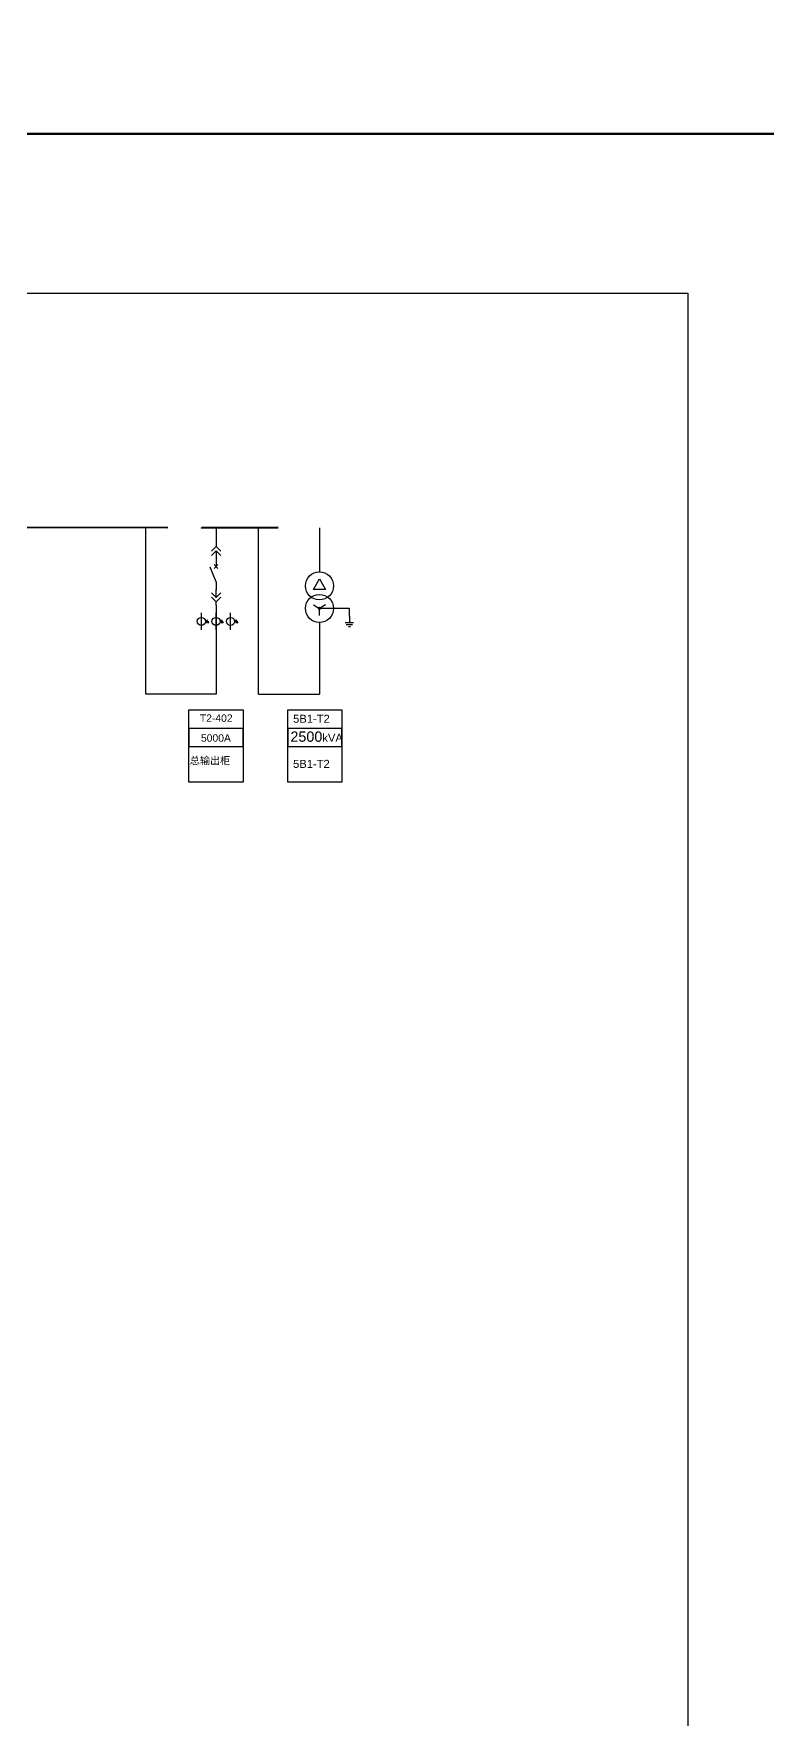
# Model space of a CAD drawing. Header units: millimetres. Extents: x -3460 to -460, y 6070 to 9130.
# Drawn here: x -1549.1 to -1478.5, y 6317.4 to 6479.6 of the extents above; entities that cross this region are included whole.
import ezdxf
from ezdxf.enums import TextEntityAlignment as Align

# ---------------------------------------------------------------- set-up
doc = ezdxf.new("R2010")
doc.units = ezdxf.units.MM
doc.header["$LTSCALE"] = 1000
doc.header["$MEASUREMENT"] = 0
doc.linetypes.add('CENTER', pattern=[2, 1.25, -0.25, 0.25, -0.25])
doc.linetypes.add('CONTINOUS', pattern=[0])
doc.styles.get("Standard").update_dxf_attribs({"font": 'arial.ttf'})

# ---------------------------------------------------------------- blocks, each defined once
blk = doc.blocks.new('DYDQAA05')
at = {"color": 0}
blk.add_lwpolyline([(0, 0), (0, -7)], dxfattribs=at)
blk = doc.blocks.new('DYDQAA03')
at = {"color": 0}
for points in [[(0, 0), (0, -1.5)], [(-2.12, -3.62), (0, -1.5)], [(-2.12, -5.62), (0, -3.5)], [(2.12, -3.62), (0, -1.5)], [(2.12, -5.62), (0, -3.5)], [(0, -3.5), (0, -7)]]:
    blk.add_lwpolyline(points, dxfattribs=at)
blk = doc.blocks.new('DYDQAA09')
at = {"color": 0}
blk.add_lwpolyline([(0, 0), (0, -3.5)], dxfattribs=at)
blk.add_lwpolyline([(0, 0), (0, -3.5)], dxfattribs=at)
blk.add_lwpolyline([(0, 0), (0, -3.5)], dxfattribs=at)
blk.add_lwpolyline([(0, 0), (0, -3.5)], dxfattribs=at)
blk.add_lwpolyline([(0, 0), (0, -3.5)], dxfattribs=at)
blk.add_lwpolyline([(0, 0), (0, -3.5)], dxfattribs=at)
blk.add_lwpolyline([(0, 0), (0, -3.5)], dxfattribs=at)
blk.add_lwpolyline([(0, 0), (0, -3.5)], dxfattribs=at)
blk.add_lwpolyline([(0, 0), (0, -3.5)], dxfattribs=at)
blk = doc.blocks.new('DYDQ0201')
at = {"color": 0}
for points in [[(0.86, -0.86), (-0.86, 0.86)], [(-0.86, -0.86), (0.86, 0.86)], [(0, -7), (-2.61, -0.37)]]:
    blk.add_lwpolyline(points, dxfattribs=at)
blk = doc.blocks.new('DYDQAA04')
at = {"color": 0}
for points in [[(0, -3.5), (0, 0)], [(-2.12, -1.38), (0, -3.5)], [(-2.12, -3.38), (0, -5.5)], [(2.12, -1.38), (0, -3.5)], [(2.12, -3.38), (0, -5.5)], [(0, -7), (0, -5.5)]]:
    blk.add_lwpolyline(points, dxfattribs=at)
blk = doc.blocks.new('A$C03DD39B5')
for p, q in [((417, 475), (283, 392)), ((417, 422), (283, 339)), ((350, 333), (350, 467))]:
    blk.add_line(p, q)
blk.add_lwpolyline([(700, 167), (0, 167)])
blk.add_circle((350, 167), 167)

msp = doc.modelspace()

# ---------------------------------------------------------------- linework, layer by layer
for p, q in [((-1538.32, 6416.07, -36762.39), (-1538.32, 6432.1, -36762.39)), ((-1527.45, 6416.07, -38547.78), (-1527.45, 6432.1, -36762.39)), ((-1521.59, 6432.1, -33936.85), (-1521.59, 6427.85, -38547.78)), ((-1522.18, 6426.16, -38547.78), (-1521.59, 6427.18, -38547.78)), ((-1522.18, 6426.16, -38547.78), (-1521.59, 6427.18, -38547.78)), ((-1521.59, 6427.18, -38547.78), (-1521.01, 6426.16, -38547.78)), ((-1521.01, 6426.16, -38547.78), (-1522.18, 6426.16, -38547.78)), ((-1522.18, 6424.67, -38547.78), (-1521.59, 6424.33, -38547.78)), ((-1521.6, 6424.44, -38547.78), (-1521.7, 6424.34, -38547.78)), ((-1521.56, 6424.43, -38547.78), (-1521.69, 6424.3, -38547.78)), ((-1521.64, 6424.43, -38547.78), (-1521.69, 6424.38, -38547.78)), ((-1521.54, 6424.42, -38547.78), (-1521.68, 6424.28, -38547.78)), ((-1521.52, 6424.4, -38547.78), (-1521.66, 6424.26, -38547.78)), ((-1521.51, 6424.39, -38547.78), (-1521.65, 6424.25, -38547.78)), ((-1521.5, 6424.35, -38547.78), (-1521.61, 6424.23, -38547.78)), ((-1521.01, 6424.67, -38547.78), (-1521.59, 6424.33, -38547.78)), ((-1521.49, 6424.33, -38547.78), (-1521.59, 6424.23, -38547.78)), ((-1521.59, 6423.66, -38547.78), (-1521.59, 6424.33, -38547.78)), ((-1518.71, 6424.33, -38547.78), (-1521.59, 6424.33, -38547.78)), ((-1531.55, 6423.86, -36762.39), (-1531.55, 6422.22, -36762.39)), ((-1521.59, 6422.98, -38547.78), (-1521.59, 6416.07, -38547.78)), ((-1519.11, 6422.98, -38547.78), (-1518.3, 6422.98, -38547.78)), ((-1519.01, 6422.78, -38547.78), (-1518.4, 6422.78, -38547.78)), ((-1518.81, 6422.58, -38547.78), (-1518.61, 6422.58, -38547.78)), ((-1531.55, 6422.22, -36762.39), (-1531.55, 6416.07, -36762.39)), ((-1531.55, 6416.07, -36762.39), (-1538.32, 6416.07, -36762.39)), ((-1527.45, 6416.07, -38547.78), (-1521.59, 6416.07, -38547.78))]:
    msp.add_line(p, q)
at = {"linetype": 'CENTER', "ltscale": 0.5}
msp.add_line((-1518.71, 6423.59, -38547.78), (-1518.71, 6424.33, -38547.78), dxfattribs=at)
at = {"lineweight": 80, "ltscale": 0.001071}
for points in [[(-3460, 6920), (-460, 6920), (-460, 6470), (-3460, 6470)], [(-3460, 6470), (-460, 6470), (-460, 6070), (-3460, 6070)]]:
    msp.add_lwpolyline(points, close=True, dxfattribs=at)
at = {"color": 1, "lineweight": 30, "ltscale": 0.002916}
msp.add_lwpolyline([(-1850, 6454.66), (-1486.12, 6454.66), (-1486.12, 6160), (-1850, 6160)], close=True, dxfattribs=at)
at = {"color": 1, "lineweight": 40, "ltscale": 100}
for points, elevation in [([(-1536.2, 6432.1), (-1646.07, 6432.23), (-1646.07, 6432.23)], -37580.28), ([(-1525.58, 6432.1), (-1532.95, 6432.1), (-1532.95, 6432.1)], -37736.7)]:
    msp.add_lwpolyline(points, dxfattribs=dict(at, elevation=elevation))
at = {"elevation": -38547.78}
msp.add_lwpolyline([(-1518.71, 6423.59), (-1518.71, 6422.98)], dxfattribs=at)
for points, elevation in [([(-1534.16, 6414.58), (-1528.95, 6414.58), (-1528.95, 6407.63), (-1534.16, 6407.63)], -37580.33), ([(-1524.65, 6414.58), (-1519.44, 6414.58), (-1519.44, 6407.63), (-1524.65, 6407.63)], -37008.08), ([(-1534.16, 6411.03), (-1528.95, 6411.03), (-1528.95, 6412.77), (-1534.16, 6412.77)], -37580.33), ([(-1524.65, 6411.03), (-1519.44, 6411.03), (-1519.44, 6412.77), (-1524.65, 6412.77)], -37008.08)]:
    msp.add_lwpolyline(points, close=True, dxfattribs=dict(elevation=elevation))
at = {"linetype": 'CONTINOUS'}
for centre in [(-1521.59, 6426.5, -38547.78), (-1521.59, 6424.33, -38547.78)]:
    msp.add_circle(centre, 1.35, dxfattribs=at)
msp.add_circle((-1521.59, 6424.33, -38547.78), 0.101)

# ---------------------------------------------------------------- block references
at = {"xscale": 0.2128954749704126, "yscale": 0.2128954749704126, "zscale": 0.2128954749704126}
for name, p in [('DYDQAA05', (-1531.55, 6432.1, -38963.6)), ('DYDQAA03', (-1531.55, 6430.61, -38963.6)), ('DYDQAA09', (-1531.55, 6429.12, -38963.6)), ('DYDQ0201', (-1531.55, 6428.37, -38963.6)), ('DYDQAA04', (-1531.55, 6426.14, -38963.6)), ('DYDQAA09', (-1531.55, 6426.88, -38963.6)), ('DYDQAA09', (-1531.55, 6424.65, -38963.6))]:
    msp.add_blockref(name, p, dxfattribs=at)
at = {"linetype": 'Continuous', "xscale": 0.002338875, "yscale": 0.002338875, "zscale": 0.002338875, "rotation": 270}
for p in [(-1533.35, 6423.9, -36762.39), (-1531.94, 6423.9, -36762.39), (-1530.54, 6423.9, -36762.39)]:
    msp.add_blockref('A$C03DD39B5', p, dxfattribs=at)

# ---------------------------------------------------------------- texts
at = {"lineweight": 0}
for s, p in [('T2-402', (-1531.53, 6413.42, -38963.6)), ('5000A', (-1531.56, 6411.51, -38963.6)), ('总输出柜', (-1532.13, 6409.33, -38963.6))]:
    msp.add_text(s, height=0.713, dxfattribs=at).set_placement(p, align=Align.CENTER)
at = {"width": 1.1343, "attachment_point": 1}
for s, insert, char_height in [('5B1-T2\\P', (-1524.13, 6414.1, -33008.12), 0.77), ('{\\H0.9x;2500\\H0.77778x;kVA', (-1524.39, 6412.49, -38296.46), 1.1), ('5B1-T2\\P', (-1524.13, 6409.76, -33008.12), 0.77)]:
    msp.add_mtext(s, dxfattribs=dict(at, insert=insert, char_height=char_height))

doc.saveas('drawing.dxf')
